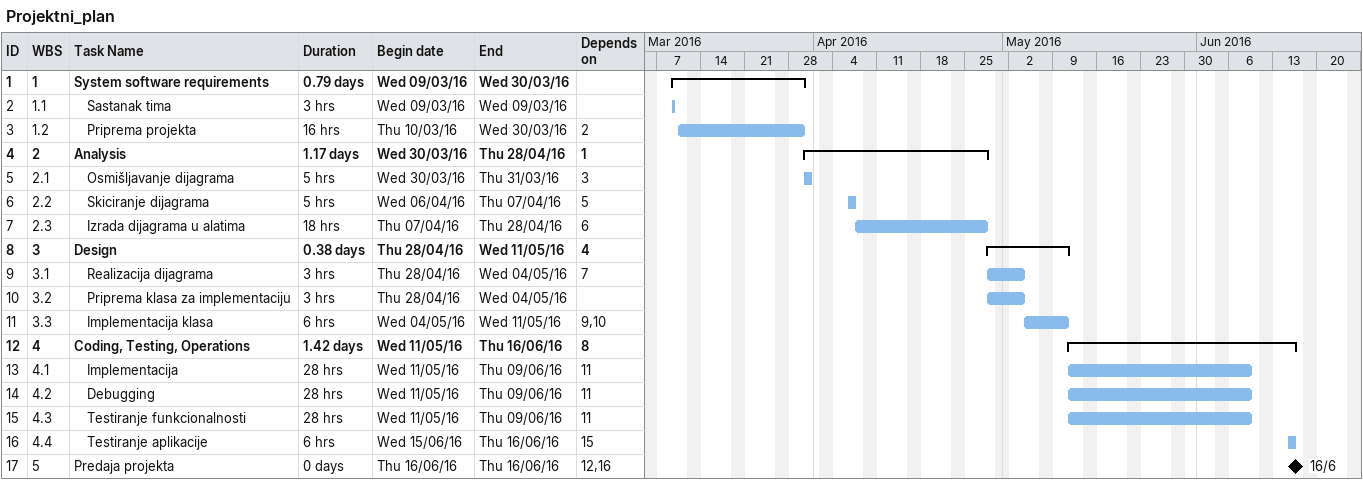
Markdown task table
Projektni_plan

| ID | WBS | Task | Duration | Start | Finish | Predecessors |
|---|---|---|---|---|---|---|
| 1 | 1 | **System software requirements** | 0.79d | 2016-03-09 | 2016-03-30 |  |
| 2 | 1.1 | Sastanak tima | 3h | 2016-03-09 | 2016-03-09 |  |
| 3 | 1.2 | Priprema projekta | 16h | 2016-03-10 | 2016-03-30 | 2 |
| 4 | 2 | **Analysis** | 1.17d | 2016-03-30 | 2016-04-28 | 1 |
| 5 | 2.1 | Osmišljavanje dijagrama | 5h | 2016-03-30 | 2016-03-31 | 3 |
| 6 | 2.2 | Skiciranje dijagrama | 5h | 2016-04-06 | 2016-04-07 | 5 |
| 7 | 2.3 | Izrada dijagrama u alatima | 18h | 2016-04-07 | 2016-04-28 | 6 |
| 8 | 3 | **Design** | 0.38d | 2016-04-28 | 2016-05-11 | 4 |
| 9 | 3.1 | Realizacija dijagrama | 3h | 2016-04-28 | 2016-05-04 | 7 |
| 10 | 3.2 | Priprema klasa za implementaciju | 3h | 2016-04-28 | 2016-05-04 |  |
| 11 | 3.3 | Implementacija klasa | 6h | 2016-05-04 | 2016-05-11 | 9, 10 |
| 12 | 4 | **Coding, Testing, Operations** | 1.42d | 2016-05-11 | 2016-06-16 | 8 |
| 13 | 4.1 | Implementacija | 28h | 2016-05-11 | 2016-06-09 | 11 |
| 14 | 4.2 | Debugging | 28h | 2016-05-11 | 2016-06-09 | 11 |
| 15 | 4.3 | Testiranje funkcionalnosti | 28h | 2016-05-11 | 2016-06-09 | 11 |
| 16 | 4.4 | Testiranje aplikacije | 6h | 2016-06-15 | 2016-06-16 | 15 |
| 17 | 5 | Predaja projekta | 0d | 2016-06-16 | 2016-06-16 | 12, 16 |
